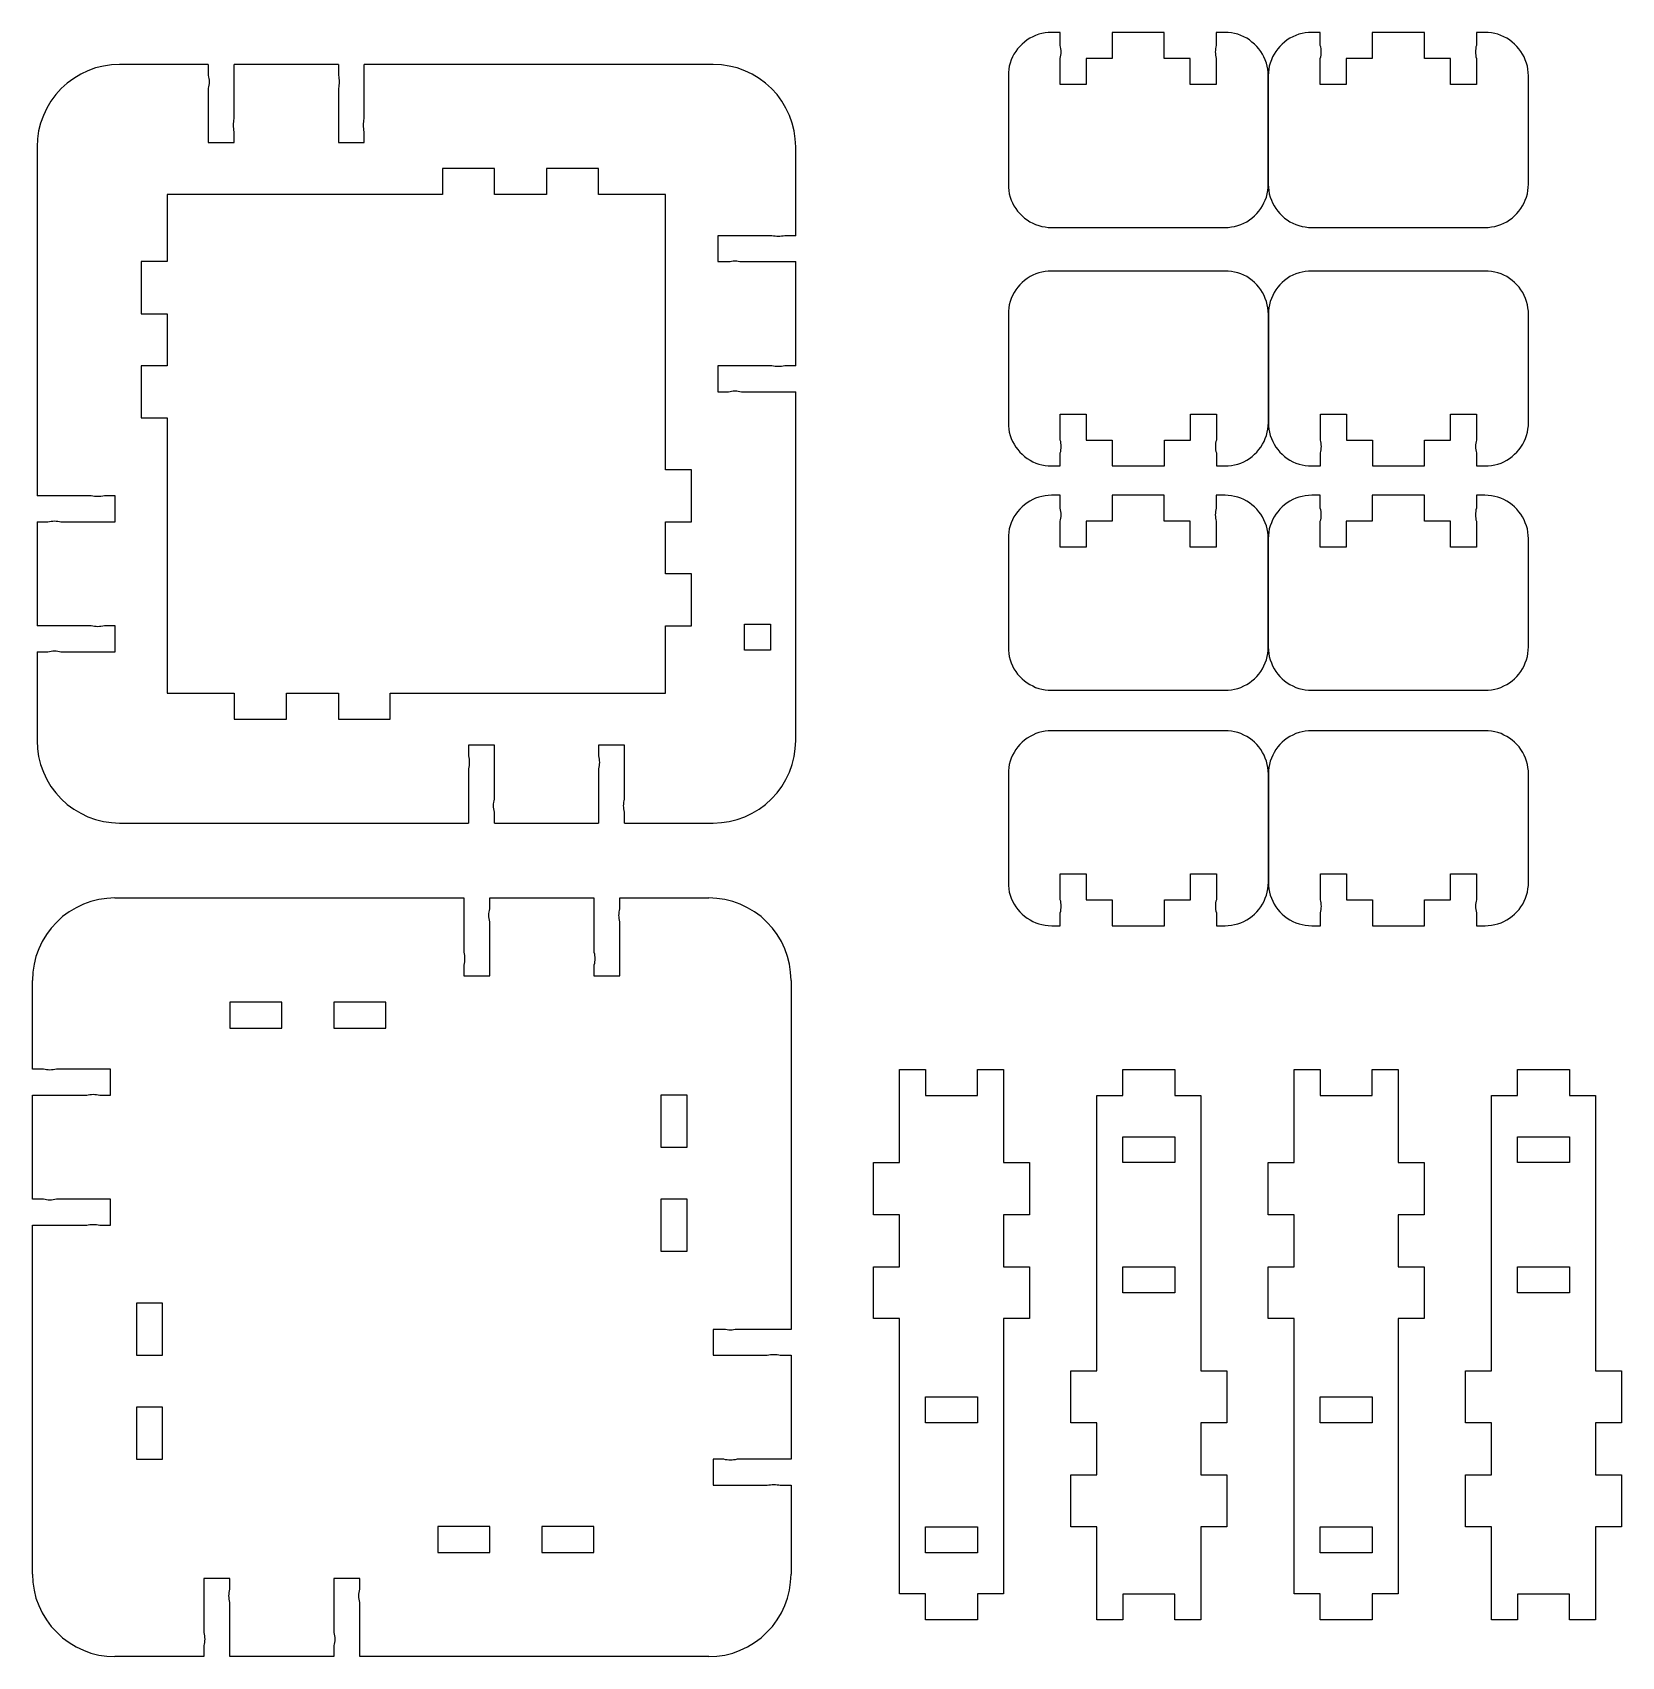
# Model space of a CAD drawing. Header units: inches. Extents: x 0.7 to 15.2, y 0.4 to 15.2.
import ezdxf

# ---------------------------------------------------------------- set-up
doc = ezdxf.new("R2010")
doc.units = ezdxf.units.IN
doc.header["$MEASUREMENT"] = 0
doc.layers.get('0').update_dxf_attribs({"color": 134})

msp = doc.modelspace()

# ---------------------------------------------------------------- linework, layer by layer
at = {"color": 224}
for points in [[(9.992, 15.165), (9.962, 15.163), (9.933, 15.16), (9.904, 15.155), (9.875, 15.148), (9.847, 15.138), (9.821, 15.126), (9.794, 15.112), (9.769, 15.097), (9.746, 15.078), (9.724, 15.059), (9.703, 15.038), (9.683, 15.016), (9.667, 14.992), (9.65, 14.967), (9.637, 14.942), (9.625, 14.915), (9.615, 14.887), (9.608, 14.859), (9.603, 14.83), (9.599, 14.801), (9.599, 14.772)], [(10.071, 15.165), (9.992, 15.165)], [(10.071, 15.047), (10.071, 15.165)], [(10.071, 14.928), (10.074, 14.942), (10.076, 14.958), (10.078, 14.973), (10.078, 14.988), (10.078, 15.002), (10.076, 15.017), (10.074, 15.033), (10.071, 15.047)], [(10.543, 15.165), (10.543, 14.928)], [(11.015, 15.165), (10.543, 15.165)], [(11.015, 14.928), (11.015, 15.165)], [(11.488, 15.047), (11.485, 15.033), (11.482, 15.017), (11.481, 15.002), (11.479, 14.988), (11.481, 14.973), (11.482, 14.958), (11.485, 14.942), (11.488, 14.928)], [(11.488, 15.165), (11.488, 15.047)], [(11.567, 15.165), (11.488, 15.165)], [(11.96, 14.772), (11.96, 14.801), (11.956, 14.83), (11.95, 14.859), (11.943, 14.887), (11.933, 14.915), (11.921, 14.942), (11.907, 14.967), (11.892, 14.992), (11.874, 15.016), (11.856, 15.038), (11.835, 15.059), (11.812, 15.078), (11.789, 15.097), (11.764, 15.112), (11.738, 15.126), (11.71, 15.138), (11.682, 15.148), (11.654, 15.155), (11.625, 15.16), (11.596, 15.163), (11.567, 15.165)], [(12.354, 15.165), (12.324, 15.163), (12.294, 15.16), (12.267, 15.155), (12.238, 15.148), (12.21, 15.138), (12.183, 15.126), (12.157, 15.112), (12.132, 15.097), (12.108, 15.078), (12.086, 15.059), (12.065, 15.038), (12.046, 15.016), (12.028, 14.992), (12.012, 14.967), (11.999, 14.942), (11.988, 14.915), (11.978, 14.887), (11.969, 14.859), (11.964, 14.83), (11.961, 14.801), (11.96, 14.772)], [(12.432, 15.165), (12.354, 15.165)], [(12.432, 15.047), (12.432, 15.165)], [(12.432, 14.928), (12.436, 14.942), (12.439, 14.958), (12.44, 14.973), (12.44, 14.988), (12.44, 15.002), (12.439, 15.017), (12.436, 15.033), (12.432, 15.047)], [(12.904, 15.165), (12.904, 14.928)], [(13.378, 15.165), (12.904, 15.165)], [(13.378, 14.928), (13.378, 15.165)], [(13.85, 15.047), (13.846, 15.033), (13.844, 15.017), (13.842, 15.002), (13.842, 14.988), (13.842, 14.973), (13.844, 14.958), (13.846, 14.942), (13.85, 14.928)], [(13.85, 15.165), (13.85, 15.047)], [(13.928, 15.165), (13.85, 15.165)], [(14.322, 14.772), (14.321, 14.801), (14.318, 14.83), (14.313, 14.859), (14.304, 14.887), (14.294, 14.915), (14.283, 14.942), (14.269, 14.967), (14.254, 14.992), (14.236, 15.016), (14.217, 15.038), (14.196, 15.059), (14.174, 15.078), (14.15, 15.097), (14.125, 15.112), (14.099, 15.126), (14.072, 15.138), (14.044, 15.148), (14.017, 15.155), (13.988, 15.16), (13.958, 15.163), (13.928, 15.165)], [(10.071, 14.692), (10.071, 14.928)], [(10.307, 14.928), (10.307, 14.692)], [(10.543, 14.928), (10.307, 14.928)], [(11.251, 14.928), (11.015, 14.928)], [(11.251, 14.692), (11.251, 14.928)], [(11.488, 14.928), (11.488, 14.692)], [(12.432, 14.692), (12.432, 14.928)], [(12.668, 14.928), (12.668, 14.692)], [(12.904, 14.928), (12.668, 14.928)], [(13.614, 14.928), (13.378, 14.928)], [(13.614, 14.692), (13.614, 14.928)], [(13.85, 14.928), (13.85, 14.692)], [(1.526, 14.874), (1.453, 14.87), (1.381, 14.859), (1.308, 14.842), (1.24, 14.817), (1.174, 14.785), (1.111, 14.748), (1.051, 14.703), (0.997, 14.655), (0.947, 14.601), (0.904, 14.541), (0.867, 14.478), (0.835, 14.412), (0.81, 14.342), (0.792, 14.272), (0.782, 14.199), (0.778, 14.126)], [(2.333, 14.874), (1.526, 14.874)], [(2.333, 14.874), (2.333, 14.776)], [(2.333, 14.776), (2.336, 14.76), (2.339, 14.747), (2.34, 14.731), (2.342, 14.716), (2.34, 14.702), (2.339, 14.687), (2.336, 14.672), (2.333, 14.658)], [(2.569, 14.381), (2.569, 14.874)], [(3.514, 14.874), (2.569, 14.874)], [(3.514, 14.874), (3.514, 14.776)], [(3.514, 14.776), (3.518, 14.76), (3.519, 14.747), (3.522, 14.731), (3.522, 14.716), (3.522, 14.702), (3.519, 14.687), (3.518, 14.672), (3.514, 14.658)], [(3.75, 14.381), (3.75, 14.874)], [(6.919, 14.874), (3.75, 14.874)], [(7.668, 14.126), (7.664, 14.199), (7.653, 14.272), (7.636, 14.342), (7.611, 14.412), (7.579, 14.478), (7.542, 14.541), (7.499, 14.601), (7.449, 14.655), (7.394, 14.703), (7.335, 14.748), (7.272, 14.785), (7.206, 14.817), (7.137, 14.842), (7.065, 14.859), (6.993, 14.87), (6.919, 14.874)], [(9.599, 14.772), (9.599, 13.787)], [(11.96, 14.772), (11.96, 13.787)], [(11.96, 13.787), (11.96, 14.772)], [(14.322, 13.787), (14.322, 14.772)], [(2.333, 14.658), (2.333, 14.165)], [(3.514, 14.658), (3.514, 14.165)], [(10.307, 14.692), (10.071, 14.692)], [(11.488, 14.692), (11.251, 14.692)], [(12.668, 14.692), (12.432, 14.692)], [(13.85, 14.692), (13.614, 14.692)], [(2.569, 14.263), (2.565, 14.278), (2.564, 14.292), (2.562, 14.308), (2.561, 14.323), (2.562, 14.338), (2.564, 14.352), (2.565, 14.367), (2.569, 14.381)], [(3.75, 14.263), (3.747, 14.278), (3.744, 14.292), (3.743, 14.308), (3.743, 14.323), (3.743, 14.338), (3.744, 14.352), (3.747, 14.367), (3.75, 14.381)], [(2.333, 14.165), (2.569, 14.165)], [(2.569, 14.165), (2.569, 14.263)], [(3.514, 14.165), (3.75, 14.165)], [(3.75, 14.165), (3.75, 14.263)], [(0.778, 14.126), (0.778, 10.956)], [(7.668, 13.319), (7.668, 14.126)], [(4.932, 13.928), (4.46, 13.928)], [(4.46, 13.928), (4.46, 13.692)], [(4.932, 13.692), (4.932, 13.928)], [(5.876, 13.928), (5.404, 13.928)], [(5.404, 13.928), (5.404, 13.692)], [(5.876, 13.692), (5.876, 13.928)], [(9.599, 13.787), (9.599, 13.758), (9.603, 13.728), (9.608, 13.699), (9.615, 13.67), (9.625, 13.642), (9.637, 13.616), (9.65, 13.59), (9.667, 13.565), (9.683, 13.541), (9.703, 13.519), (9.724, 13.498), (9.746, 13.478), (9.769, 13.462), (9.794, 13.445), (9.821, 13.433), (9.847, 13.42), (9.875, 13.41), (9.904, 13.403), (9.933, 13.398), (9.962, 13.394), (9.992, 13.394)], [(11.567, 13.394), (11.596, 13.394), (11.625, 13.398), (11.654, 13.403), (11.682, 13.41), (11.71, 13.42), (11.738, 13.433), (11.764, 13.445), (11.789, 13.462), (11.812, 13.478), (11.835, 13.498), (11.856, 13.519), (11.874, 13.541), (11.892, 13.565), (11.907, 13.59), (11.921, 13.616), (11.933, 13.642), (11.943, 13.67), (11.95, 13.699), (11.956, 13.728), (11.96, 13.758), (11.96, 13.787)], [(11.96, 13.787), (11.961, 13.758), (11.964, 13.728), (11.969, 13.699), (11.978, 13.67), (11.988, 13.642), (11.999, 13.616), (12.012, 13.59), (12.028, 13.565), (12.046, 13.541), (12.065, 13.519), (12.086, 13.498), (12.108, 13.478), (12.132, 13.462), (12.157, 13.445), (12.183, 13.433), (12.21, 13.42), (12.238, 13.41), (12.267, 13.403), (12.294, 13.398), (12.324, 13.394), (12.354, 13.394)], [(13.928, 13.394), (13.958, 13.394), (13.988, 13.398), (14.017, 13.403), (14.044, 13.41), (14.072, 13.42), (14.099, 13.433), (14.125, 13.445), (14.15, 13.462), (14.174, 13.478), (14.196, 13.498), (14.217, 13.519), (14.236, 13.541), (14.254, 13.565), (14.269, 13.59), (14.283, 13.616), (14.294, 13.642), (14.304, 13.67), (14.313, 13.699), (14.318, 13.728), (14.321, 13.758), (14.322, 13.787)], [(4.46, 13.692), (1.96, 13.692)], [(1.96, 13.692), (1.96, 13.083)], [(5.404, 13.692), (4.932, 13.692)], [(6.486, 13.692), (5.876, 13.692)], [(6.486, 11.192), (6.486, 13.692)], [(7.451, 13.319), (6.96, 13.319)], [(6.96, 13.319), (6.96, 13.083)], [(7.569, 13.319), (7.554, 13.316), (7.54, 13.313), (7.525, 13.312), (7.51, 13.31), (7.496, 13.312), (7.481, 13.313), (7.465, 13.316), (7.451, 13.319)], [(7.668, 13.319), (7.569, 13.319)], [(9.992, 13.394), (11.567, 13.394)], [(12.354, 13.394), (13.928, 13.394)], [(1.96, 13.083), (1.722, 13.083)], [(1.722, 13.083), (1.722, 12.61)], [(6.96, 13.083), (7.057, 13.083)], [(7.057, 13.083), (7.072, 13.085), (7.086, 13.088), (7.101, 13.09), (7.117, 13.091), (7.132, 13.09), (7.146, 13.088), (7.161, 13.085), (7.175, 13.083)], [(7.175, 13.083), (7.668, 13.083)], [(7.668, 12.138), (7.668, 13.083)], [(9.993, 12.998), (9.962, 12.998), (9.933, 12.994), (9.904, 12.988), (9.876, 12.981), (9.849, 12.972), (9.822, 12.959), (9.796, 12.947), (9.771, 12.93), (9.747, 12.913), (9.725, 12.894), (9.704, 12.873), (9.685, 12.851), (9.667, 12.827), (9.651, 12.802), (9.638, 12.776), (9.626, 12.749), (9.617, 12.722), (9.608, 12.692), (9.603, 12.663), (9.6, 12.634), (9.599, 12.605)], [(11.567, 12.998), (9.993, 12.998)], [(11.961, 12.605), (11.96, 12.634), (11.957, 12.663), (11.951, 12.692), (11.943, 12.722), (11.933, 12.749), (11.922, 12.776), (11.908, 12.802), (11.893, 12.827), (11.875, 12.851), (11.856, 12.873), (11.835, 12.894), (11.813, 12.913), (11.789, 12.93), (11.764, 12.947), (11.738, 12.959), (11.711, 12.972), (11.683, 12.981), (11.654, 12.988), (11.626, 12.994), (11.597, 12.998), (11.567, 12.998)], [(12.354, 12.998), (12.325, 12.998), (12.296, 12.994), (12.267, 12.988), (12.239, 12.981), (12.211, 12.972), (12.183, 12.959), (12.157, 12.947), (12.132, 12.93), (12.108, 12.913), (12.086, 12.894), (12.065, 12.873), (12.047, 12.851), (12.029, 12.827), (12.014, 12.802), (12, 12.776), (11.988, 12.749), (11.978, 12.722), (11.971, 12.692), (11.965, 12.663), (11.961, 12.634), (11.961, 12.605)], [(13.929, 12.998), (12.354, 12.998)], [(14.322, 12.605), (14.322, 12.634), (14.318, 12.663), (14.313, 12.692), (14.306, 12.722), (14.296, 12.749), (14.283, 12.776), (14.271, 12.802), (14.254, 12.827), (14.238, 12.851), (14.218, 12.873), (14.197, 12.894), (14.175, 12.913), (14.151, 12.93), (14.126, 12.947), (14.1, 12.959), (14.074, 12.972), (14.046, 12.981), (14.017, 12.988), (13.988, 12.994), (13.958, 12.998), (13.929, 12.998)], [(1.722, 12.61), (1.96, 12.61)], [(1.96, 12.61), (1.96, 12.138)], [(9.599, 12.605), (9.599, 11.62)], [(11.961, 11.62), (11.961, 12.605)], [(11.961, 12.605), (11.961, 11.62)], [(14.322, 11.62), (14.322, 12.605)], [(1.96, 12.138), (1.722, 12.138)], [(1.722, 12.138), (1.722, 11.665)], [(7.451, 12.138), (6.96, 12.138)], [(6.96, 12.138), (6.96, 11.902)], [(7.569, 12.138), (7.554, 12.134), (7.54, 12.131), (7.525, 12.13), (7.51, 12.13), (7.496, 12.13), (7.481, 12.131), (7.465, 12.134), (7.451, 12.138)], [(7.668, 12.138), (7.569, 12.138)], [(6.96, 11.902), (7.057, 11.902)], [(7.057, 11.902), (7.072, 11.905), (7.086, 11.908), (7.101, 11.909), (7.117, 11.909), (7.132, 11.909), (7.146, 11.908), (7.161, 11.905), (7.175, 11.902)], [(7.175, 11.902), (7.668, 11.902)], [(7.668, 8.733), (7.668, 11.902)], [(1.722, 11.665), (1.96, 11.665)], [(1.96, 11.665), (1.96, 9.165)], [(10.071, 11.699), (10.307, 11.699)], [(10.071, 11.463), (10.071, 11.699)], [(10.307, 11.699), (10.307, 11.463)], [(11.253, 11.699), (11.489, 11.699)], [(11.253, 11.463), (11.253, 11.699)], [(11.489, 11.699), (11.489, 11.463)], [(12.433, 11.699), (12.669, 11.699)], [(12.433, 11.463), (12.433, 11.699)], [(12.669, 11.699), (12.669, 11.463)], [(13.614, 11.699), (13.85, 11.699)], [(13.614, 11.463), (13.614, 11.699)], [(13.85, 11.699), (13.85, 11.463)], [(9.599, 11.62), (9.6, 11.591), (9.603, 11.562), (9.608, 11.533), (9.617, 11.505), (9.626, 11.477), (9.638, 11.449), (9.651, 11.424), (9.667, 11.399), (9.685, 11.376), (9.704, 11.353), (9.725, 11.333), (9.747, 11.313), (9.771, 11.295), (9.796, 11.28), (9.822, 11.266), (9.849, 11.253), (9.876, 11.244), (9.904, 11.237), (9.933, 11.231), (9.962, 11.228), (9.993, 11.227)], [(11.567, 11.227), (11.597, 11.228), (11.626, 11.231), (11.654, 11.237), (11.683, 11.244), (11.711, 11.253), (11.738, 11.266), (11.764, 11.28), (11.789, 11.295), (11.813, 11.313), (11.835, 11.333), (11.856, 11.353), (11.875, 11.376), (11.893, 11.399), (11.908, 11.424), (11.922, 11.449), (11.933, 11.477), (11.943, 11.505), (11.951, 11.533), (11.957, 11.562), (11.96, 11.591), (11.961, 11.62)], [(11.961, 11.62), (11.961, 11.591), (11.965, 11.562), (11.971, 11.533), (11.978, 11.505), (11.988, 11.477), (12, 11.449), (12.014, 11.424), (12.029, 11.399), (12.047, 11.376), (12.065, 11.353), (12.086, 11.333), (12.108, 11.313), (12.132, 11.295), (12.157, 11.28), (12.183, 11.266), (12.211, 11.253), (12.239, 11.244), (12.267, 11.237), (12.296, 11.231), (12.325, 11.228), (12.354, 11.227)], [(13.929, 11.227), (13.958, 11.228), (13.988, 11.231), (14.017, 11.237), (14.046, 11.244), (14.074, 11.253), (14.1, 11.266), (14.126, 11.28), (14.151, 11.295), (14.175, 11.313), (14.197, 11.333), (14.218, 11.353), (14.238, 11.376), (14.254, 11.399), (14.271, 11.424), (14.283, 11.449), (14.296, 11.477), (14.306, 11.505), (14.313, 11.533), (14.318, 11.562), (14.322, 11.591), (14.322, 11.62)], [(10.071, 11.345), (10.075, 11.359), (10.076, 11.374), (10.079, 11.39), (10.079, 11.403), (10.079, 11.419), (10.076, 11.434), (10.075, 11.449), (10.071, 11.463)], [(10.307, 11.463), (10.543, 11.463)], [(10.543, 11.463), (10.543, 11.227)], [(11.017, 11.463), (11.253, 11.463)], [(11.017, 11.227), (11.017, 11.463)], [(11.489, 11.463), (11.485, 11.449), (11.482, 11.434), (11.481, 11.419), (11.481, 11.403), (11.481, 11.39), (11.482, 11.374), (11.485, 11.359), (11.489, 11.345)], [(12.433, 11.345), (12.436, 11.359), (12.439, 11.374), (12.44, 11.39), (12.442, 11.403), (12.44, 11.419), (12.439, 11.434), (12.436, 11.449), (12.433, 11.463)], [(12.669, 11.463), (12.906, 11.463)], [(12.906, 11.463), (12.906, 11.227)], [(13.378, 11.463), (13.614, 11.463)], [(13.378, 11.227), (13.378, 11.463)], [(13.85, 11.463), (13.847, 11.449), (13.844, 11.434), (13.843, 11.419), (13.843, 11.403), (13.843, 11.39), (13.844, 11.374), (13.847, 11.359), (13.85, 11.345)], [(9.993, 11.227), (10.071, 11.227)], [(10.071, 11.227), (10.071, 11.345)], [(10.543, 11.227), (11.017, 11.227)], [(11.489, 11.345), (11.489, 11.227)], [(11.489, 11.227), (11.567, 11.227)], [(12.354, 11.227), (12.433, 11.227)], [(12.433, 11.227), (12.433, 11.345)], [(12.906, 11.227), (13.378, 11.227)], [(13.85, 11.345), (13.85, 11.227)], [(13.85, 11.227), (13.929, 11.227)], [(6.722, 11.192), (6.486, 11.192)], [(6.722, 10.72), (6.722, 11.192)], [(1.269, 10.956), (0.778, 10.956)], [(1.389, 10.956), (1.374, 10.953), (1.358, 10.951), (1.344, 10.949), (1.329, 10.949), (1.314, 10.949), (1.3, 10.951), (1.285, 10.953), (1.269, 10.956)], [(1.486, 10.956), (1.389, 10.956)], [(1.486, 10.72), (1.486, 10.956)], [(9.992, 10.961), (9.962, 10.959), (9.933, 10.957), (9.904, 10.951), (9.875, 10.944), (9.847, 10.934), (9.821, 10.922), (9.794, 10.908), (9.769, 10.893), (9.746, 10.875), (9.724, 10.855), (9.703, 10.834), (9.683, 10.812), (9.667, 10.789), (9.65, 10.764), (9.637, 10.739), (9.625, 10.711), (9.615, 10.683), (9.608, 10.655), (9.603, 10.626), (9.599, 10.597), (9.599, 10.568)], [(10.071, 10.961), (9.992, 10.961)], [(10.071, 10.843), (10.071, 10.961)], [(10.543, 10.961), (10.543, 10.725)], [(11.015, 10.961), (10.543, 10.961)], [(11.015, 10.725), (11.015, 10.961)], [(11.488, 10.961), (11.488, 10.843)], [(11.567, 10.961), (11.488, 10.961)], [(11.96, 10.568), (11.96, 10.597), (11.956, 10.626), (11.95, 10.655), (11.943, 10.683), (11.933, 10.711), (11.921, 10.739), (11.907, 10.764), (11.892, 10.789), (11.874, 10.812), (11.856, 10.834), (11.835, 10.855), (11.812, 10.875), (11.789, 10.893), (11.764, 10.908), (11.738, 10.922), (11.71, 10.934), (11.682, 10.944), (11.654, 10.951), (11.625, 10.957), (11.596, 10.959), (11.567, 10.961)], [(12.354, 10.961), (12.324, 10.959), (12.294, 10.957), (12.267, 10.951), (12.238, 10.944), (12.21, 10.934), (12.183, 10.922), (12.157, 10.908), (12.132, 10.893), (12.108, 10.875), (12.086, 10.855), (12.065, 10.834), (12.046, 10.812), (12.028, 10.789), (12.012, 10.764), (11.999, 10.739), (11.988, 10.711), (11.978, 10.683), (11.969, 10.655), (11.964, 10.626), (11.961, 10.597), (11.96, 10.568)], [(12.432, 10.961), (12.354, 10.961)], [(12.432, 10.843), (12.432, 10.961)], [(12.904, 10.961), (12.904, 10.725)], [(13.378, 10.961), (12.904, 10.961)], [(13.378, 10.725), (13.378, 10.961)], [(13.85, 10.961), (13.85, 10.843)], [(13.928, 10.961), (13.85, 10.961)], [(14.322, 10.568), (14.321, 10.597), (14.318, 10.626), (14.313, 10.655), (14.304, 10.683), (14.294, 10.711), (14.283, 10.739), (14.269, 10.764), (14.254, 10.789), (14.236, 10.812), (14.217, 10.834), (14.196, 10.855), (14.174, 10.875), (14.15, 10.893), (14.125, 10.908), (14.099, 10.922), (14.072, 10.934), (14.044, 10.944), (14.017, 10.951), (13.988, 10.957), (13.958, 10.959), (13.928, 10.961)], [(10.071, 10.725), (10.074, 10.739), (10.076, 10.754), (10.078, 10.769), (10.078, 10.784), (10.078, 10.798), (10.076, 10.814), (10.074, 10.829), (10.071, 10.843)], [(11.488, 10.843), (11.485, 10.829), (11.482, 10.814), (11.481, 10.798), (11.479, 10.784), (11.481, 10.769), (11.482, 10.754), (11.485, 10.739), (11.488, 10.725)], [(12.432, 10.725), (12.436, 10.739), (12.439, 10.754), (12.44, 10.769), (12.44, 10.784), (12.44, 10.798), (12.439, 10.814), (12.436, 10.829), (12.432, 10.843)], [(13.85, 10.843), (13.846, 10.829), (13.844, 10.814), (13.842, 10.798), (13.842, 10.784), (13.842, 10.769), (13.844, 10.754), (13.846, 10.739), (13.85, 10.725)], [(0.778, 10.72), (0.778, 9.776)], [(0.778, 10.72), (0.876, 10.72)], [(0.876, 10.72), (0.89, 10.724), (0.906, 10.726), (0.921, 10.727), (0.936, 10.728), (0.95, 10.727), (0.965, 10.726), (0.981, 10.724), (0.994, 10.72)], [(0.994, 10.72), (1.486, 10.72)], [(6.486, 10.248), (6.486, 10.72)], [(6.486, 10.72), (6.722, 10.72)], [(10.071, 10.489), (10.071, 10.725)], [(10.307, 10.725), (10.307, 10.489)], [(10.543, 10.725), (10.307, 10.725)], [(11.251, 10.725), (11.015, 10.725)], [(11.251, 10.489), (11.251, 10.725)], [(11.488, 10.725), (11.488, 10.489)], [(12.432, 10.489), (12.432, 10.725)], [(12.668, 10.725), (12.668, 10.489)], [(12.904, 10.725), (12.668, 10.725)], [(13.614, 10.725), (13.378, 10.725)], [(13.614, 10.489), (13.614, 10.725)], [(13.85, 10.725), (13.85, 10.489)], [(9.599, 10.568), (9.599, 9.583)], [(10.307, 10.489), (10.071, 10.489)], [(11.488, 10.489), (11.251, 10.489)], [(11.96, 10.568), (11.96, 9.583)], [(11.96, 9.583), (11.96, 10.568)], [(12.668, 10.489), (12.432, 10.489)], [(13.85, 10.489), (13.614, 10.489)], [(14.322, 9.583), (14.322, 10.568)], [(6.722, 10.248), (6.486, 10.248)], [(6.722, 9.776), (6.722, 10.248)], [(1.269, 9.776), (0.778, 9.776)], [(1.389, 9.776), (1.374, 9.772), (1.358, 9.77), (1.344, 9.769), (1.329, 9.767), (1.314, 9.769), (1.3, 9.77), (1.285, 9.772), (1.269, 9.776)], [(1.486, 9.776), (1.389, 9.776)], [(1.486, 9.54), (1.486, 9.776)], [(6.486, 9.165), (6.486, 9.776)], [(6.486, 9.776), (6.722, 9.776)], [(0.778, 9.54), (0.778, 8.733)], [(0.778, 9.54), (0.876, 9.54)], [(0.876, 9.54), (0.89, 9.542), (0.906, 9.545), (0.921, 9.547), (0.936, 9.547), (0.95, 9.547), (0.965, 9.545), (0.981, 9.542), (0.994, 9.54)], [(0.994, 9.54), (1.486, 9.54)], [(9.599, 9.583), (9.599, 9.554), (9.603, 9.525), (9.608, 9.496), (9.615, 9.466), (9.625, 9.439), (9.637, 9.412), (9.65, 9.386), (9.667, 9.361), (9.683, 9.337), (9.703, 9.315), (9.724, 9.294), (9.746, 9.275), (9.769, 9.258), (9.794, 9.241), (9.821, 9.229), (9.847, 9.216), (9.875, 9.207), (9.904, 9.2), (9.933, 9.194), (9.962, 9.19), (9.992, 9.19)], [(11.567, 9.19), (11.596, 9.19), (11.625, 9.194), (11.654, 9.2), (11.682, 9.207), (11.71, 9.216), (11.738, 9.229), (11.764, 9.241), (11.789, 9.258), (11.812, 9.275), (11.835, 9.294), (11.856, 9.315), (11.874, 9.337), (11.892, 9.361), (11.907, 9.386), (11.921, 9.412), (11.933, 9.439), (11.943, 9.466), (11.95, 9.496), (11.956, 9.525), (11.96, 9.554), (11.96, 9.583)], [(11.96, 9.583), (11.961, 9.554), (11.964, 9.525), (11.969, 9.496), (11.978, 9.466), (11.988, 9.439), (11.999, 9.412), (12.012, 9.386), (12.028, 9.361), (12.046, 9.337), (12.065, 9.315), (12.086, 9.294), (12.108, 9.275), (12.132, 9.258), (12.157, 9.241), (12.183, 9.229), (12.21, 9.216), (12.238, 9.207), (12.267, 9.2), (12.294, 9.194), (12.324, 9.19), (12.354, 9.19)], [(13.928, 9.19), (13.958, 9.19), (13.988, 9.194), (14.017, 9.2), (14.044, 9.207), (14.072, 9.216), (14.099, 9.229), (14.125, 9.241), (14.15, 9.258), (14.174, 9.275), (14.196, 9.294), (14.217, 9.315), (14.236, 9.337), (14.254, 9.361), (14.269, 9.386), (14.283, 9.412), (14.294, 9.439), (14.304, 9.466), (14.313, 9.496), (14.318, 9.525), (14.321, 9.554), (14.322, 9.583)], [(1.96, 9.165), (2.569, 9.165)], [(2.569, 9.165), (2.569, 8.928)], [(3.042, 8.928), (3.042, 9.165)], [(3.042, 9.165), (3.514, 9.165)], [(3.514, 9.165), (3.514, 8.928)], [(3.986, 8.928), (3.986, 9.165)], [(3.986, 9.165), (6.486, 9.165)], [(9.992, 9.19), (11.567, 9.19)], [(12.354, 9.19), (13.928, 9.19)], [(2.569, 8.928), (3.042, 8.928)], [(3.514, 8.928), (3.986, 8.928)], [(0.778, 8.733), (0.782, 8.659), (0.792, 8.587), (0.81, 8.515), (0.835, 8.447), (0.867, 8.38), (0.904, 8.316), (0.947, 8.258), (0.997, 8.203), (1.051, 8.153), (1.111, 8.11), (1.174, 8.073), (1.24, 8.041), (1.308, 8.016), (1.381, 7.998), (1.453, 7.988), (1.526, 7.984)], [(6.919, 7.984), (6.993, 7.988), (7.065, 7.998), (7.137, 8.016), (7.206, 8.041), (7.272, 8.073), (7.335, 8.11), (7.394, 8.153), (7.449, 8.203), (7.499, 8.258), (7.542, 8.316), (7.579, 8.38), (7.611, 8.447), (7.636, 8.515), (7.653, 8.587), (7.664, 8.659), (7.668, 8.733)], [(9.993, 8.822), (9.962, 8.822), (9.933, 8.818), (9.904, 8.812), (9.876, 8.805), (9.849, 8.796), (9.822, 8.783), (9.796, 8.771), (9.771, 8.754), (9.747, 8.737), (9.725, 8.718), (9.704, 8.697), (9.685, 8.675), (9.667, 8.651), (9.651, 8.626), (9.638, 8.6), (9.626, 8.573), (9.617, 8.546), (9.608, 8.516), (9.603, 8.487), (9.6, 8.458), (9.599, 8.429)], [(11.567, 8.822), (9.993, 8.822)], [(11.961, 8.429), (11.96, 8.458), (11.957, 8.487), (11.951, 8.516), (11.943, 8.546), (11.933, 8.573), (11.922, 8.6), (11.908, 8.626), (11.893, 8.651), (11.875, 8.675), (11.856, 8.697), (11.835, 8.718), (11.813, 8.737), (11.789, 8.754), (11.764, 8.771), (11.738, 8.783), (11.711, 8.796), (11.683, 8.805), (11.654, 8.812), (11.626, 8.818), (11.597, 8.822), (11.567, 8.822)], [(12.354, 8.822), (12.325, 8.822), (12.296, 8.818), (12.267, 8.812), (12.239, 8.805), (12.211, 8.796), (12.183, 8.783), (12.157, 8.771), (12.132, 8.754), (12.108, 8.737), (12.086, 8.718), (12.065, 8.697), (12.047, 8.675), (12.029, 8.651), (12.014, 8.626), (12, 8.6), (11.988, 8.573), (11.978, 8.546), (11.971, 8.516), (11.965, 8.487), (11.961, 8.458), (11.961, 8.429)], [(13.929, 8.822), (12.354, 8.822)], [(14.322, 8.429), (14.322, 8.458), (14.318, 8.487), (14.313, 8.516), (14.306, 8.546), (14.296, 8.573), (14.283, 8.6), (14.271, 8.626), (14.254, 8.651), (14.238, 8.675), (14.218, 8.697), (14.197, 8.718), (14.175, 8.737), (14.151, 8.754), (14.126, 8.771), (14.1, 8.783), (14.074, 8.796), (14.046, 8.805), (14.017, 8.812), (13.988, 8.818), (13.958, 8.822), (13.929, 8.822)], [(4.932, 8.692), (4.696, 8.692)], [(4.696, 8.692), (4.696, 8.594)], [(4.696, 8.594), (4.699, 8.58), (4.701, 8.565), (4.703, 8.551), (4.703, 8.535), (4.703, 8.52), (4.701, 8.505), (4.699, 8.491), (4.696, 8.476)], [(4.932, 8.201), (4.932, 8.692)], [(6.113, 8.692), (5.876, 8.692)], [(5.876, 8.692), (5.876, 8.594)], [(5.876, 8.594), (5.879, 8.58), (5.882, 8.565), (5.883, 8.551), (5.885, 8.535), (5.883, 8.52), (5.882, 8.505), (5.879, 8.491), (5.876, 8.476)], [(6.113, 8.201), (6.113, 8.692)], [(4.696, 8.476), (4.696, 7.984)], [(5.876, 8.476), (5.876, 7.984)], [(9.599, 8.429), (9.599, 7.444)], [(11.961, 7.444), (11.961, 8.429)], [(11.961, 8.429), (11.961, 7.444)], [(14.322, 7.444), (14.322, 8.429)], [(4.932, 8.083), (4.928, 8.097), (4.925, 8.112), (4.924, 8.127), (4.924, 8.141), (4.924, 8.156), (4.925, 8.172), (4.928, 8.187), (4.932, 8.201)], [(6.113, 8.083), (6.11, 8.097), (6.107, 8.112), (6.106, 8.127), (6.104, 8.141), (6.106, 8.156), (6.107, 8.172), (6.11, 8.187), (6.113, 8.201)], [(1.526, 7.984), (4.696, 7.984)], [(4.932, 7.984), (4.932, 8.083)], [(4.932, 7.984), (5.876, 7.984)], [(6.113, 7.984), (6.113, 8.083)], [(6.113, 7.984), (6.919, 7.984)], [(10.071, 7.523), (10.307, 7.523)], [(10.071, 7.287), (10.071, 7.523)], [(10.307, 7.523), (10.307, 7.287)], [(11.253, 7.523), (11.489, 7.523)], [(11.253, 7.287), (11.253, 7.523)], [(11.489, 7.523), (11.489, 7.287)], [(12.433, 7.523), (12.669, 7.523)], [(12.433, 7.287), (12.433, 7.523)], [(12.669, 7.523), (12.669, 7.287)], [(13.614, 7.523), (13.85, 7.523)], [(13.614, 7.287), (13.614, 7.523)], [(13.85, 7.523), (13.85, 7.287)], [(9.599, 7.444), (9.6, 7.415), (9.603, 7.386), (9.608, 7.357), (9.617, 7.329), (9.626, 7.301), (9.638, 7.273), (9.651, 7.248), (9.667, 7.223), (9.685, 7.2), (9.704, 7.177), (9.725, 7.157), (9.747, 7.137), (9.771, 7.119), (9.796, 7.104), (9.822, 7.09), (9.849, 7.078), (9.876, 7.068), (9.904, 7.061), (9.933, 7.055), (9.962, 7.052), (9.993, 7.051)], [(11.567, 7.051), (11.597, 7.052), (11.626, 7.055), (11.654, 7.061), (11.683, 7.068), (11.711, 7.078), (11.738, 7.09), (11.764, 7.104), (11.789, 7.119), (11.813, 7.137), (11.835, 7.157), (11.856, 7.177), (11.875, 7.2), (11.893, 7.223), (11.908, 7.248), (11.922, 7.273), (11.933, 7.301), (11.943, 7.329), (11.951, 7.357), (11.957, 7.386), (11.96, 7.415), (11.961, 7.444)], [(11.961, 7.444), (11.961, 7.415), (11.965, 7.386), (11.971, 7.357), (11.978, 7.329), (11.988, 7.301), (12, 7.273), (12.014, 7.248), (12.029, 7.223), (12.047, 7.2), (12.065, 7.177), (12.086, 7.157), (12.108, 7.137), (12.132, 7.119), (12.157, 7.104), (12.183, 7.09), (12.211, 7.078), (12.239, 7.068), (12.267, 7.061), (12.296, 7.055), (12.325, 7.052), (12.354, 7.051)], [(13.929, 7.051), (13.958, 7.052), (13.988, 7.055), (14.017, 7.061), (14.046, 7.068), (14.074, 7.078), (14.1, 7.09), (14.126, 7.104), (14.151, 7.119), (14.175, 7.137), (14.197, 7.157), (14.218, 7.177), (14.238, 7.2), (14.254, 7.223), (14.271, 7.248), (14.283, 7.273), (14.296, 7.301), (14.306, 7.329), (14.313, 7.357), (14.318, 7.386), (14.322, 7.415), (14.322, 7.444)], [(1.485, 7.303), (1.411, 7.299), (1.339, 7.288), (1.267, 7.272), (1.199, 7.247), (1.132, 7.215), (1.069, 7.177), (1.01, 7.134), (0.956, 7.084), (0.906, 7.03), (0.863, 6.97), (0.825, 6.908), (0.793, 6.841), (0.768, 6.773), (0.751, 6.701), (0.74, 6.629), (0.736, 6.555)], [(1.485, 7.303), (4.654, 7.303)], [(4.654, 7.303), (4.654, 6.81)], [(4.89, 7.205), (4.89, 7.303)], [(4.89, 7.303), (5.835, 7.303)], [(5.835, 7.303), (5.835, 6.81)], [(6.071, 7.205), (6.071, 7.303)], [(6.071, 7.303), (6.878, 7.303)], [(7.626, 6.555), (7.622, 6.629), (7.613, 6.701), (7.594, 6.773), (7.569, 6.841), (7.538, 6.908), (7.5, 6.97), (7.457, 7.03), (7.407, 7.084), (7.353, 7.134), (7.293, 7.177), (7.231, 7.215), (7.164, 7.247), (7.096, 7.272), (7.024, 7.288), (6.951, 7.299), (6.878, 7.303)], [(10.071, 7.169), (10.075, 7.183), (10.076, 7.198), (10.079, 7.214), (10.079, 7.227), (10.079, 7.243), (10.076, 7.258), (10.075, 7.273), (10.071, 7.287)], [(10.307, 7.287), (10.543, 7.287)], [(10.543, 7.287), (10.543, 7.051)], [(11.017, 7.287), (11.253, 7.287)], [(11.017, 7.051), (11.017, 7.287)], [(11.489, 7.287), (11.485, 7.273), (11.482, 7.258), (11.481, 7.243), (11.481, 7.227), (11.481, 7.214), (11.482, 7.198), (11.485, 7.183), (11.489, 7.169)], [(12.433, 7.169), (12.436, 7.183), (12.439, 7.198), (12.44, 7.214), (12.442, 7.227), (12.44, 7.243), (12.439, 7.258), (12.436, 7.273), (12.433, 7.287)], [(12.669, 7.287), (12.906, 7.287)], [(12.906, 7.287), (12.906, 7.051)], [(13.378, 7.287), (13.614, 7.287)], [(13.378, 7.051), (13.378, 7.287)], [(13.85, 7.287), (13.847, 7.273), (13.844, 7.258), (13.843, 7.243), (13.843, 7.227), (13.843, 7.214), (13.844, 7.198), (13.847, 7.183), (13.85, 7.169)], [(4.89, 7.087), (4.886, 7.101), (4.885, 7.116), (4.882, 7.131), (4.882, 7.145), (4.882, 7.16), (4.885, 7.176), (4.886, 7.19), (4.89, 7.205)], [(4.89, 6.595), (4.89, 7.087)], [(6.071, 7.087), (6.068, 7.101), (6.065, 7.116), (6.064, 7.131), (6.062, 7.145), (6.064, 7.16), (6.065, 7.176), (6.068, 7.19), (6.071, 7.205)], [(6.071, 6.595), (6.071, 7.087)], [(10.071, 7.051), (10.071, 7.169)], [(11.489, 7.169), (11.489, 7.051)], [(12.433, 7.051), (12.433, 7.169)], [(13.85, 7.169), (13.85, 7.051)], [(9.993, 7.051), (10.071, 7.051)], [(10.543, 7.051), (11.017, 7.051)], [(11.489, 7.051), (11.567, 7.051)], [(12.354, 7.051), (12.433, 7.051)], [(12.906, 7.051), (13.378, 7.051)], [(13.85, 7.051), (13.929, 7.051)], [(4.654, 6.81), (4.657, 6.797), (4.66, 6.781), (4.661, 6.767), (4.661, 6.752), (4.661, 6.737), (4.66, 6.722), (4.657, 6.708), (4.654, 6.692)], [(5.835, 6.81), (5.839, 6.797), (5.84, 6.781), (5.842, 6.767), (5.843, 6.752), (5.842, 6.737), (5.84, 6.722), (5.839, 6.708), (5.835, 6.692)], [(4.654, 6.692), (4.654, 6.595)], [(5.835, 6.692), (5.835, 6.595)], [(0.736, 5.748), (0.736, 6.555)], [(4.654, 6.595), (4.89, 6.595)], [(5.835, 6.595), (6.071, 6.595)], [(7.626, 6.555), (7.626, 3.385)], [(2.528, 6.358), (2.528, 6.122)], [(3, 6.358), (2.528, 6.358)], [(3, 6.122), (3, 6.358)], [(3.472, 6.358), (3.472, 6.122)], [(3.944, 6.358), (3.472, 6.358)], [(3.944, 6.122), (3.944, 6.358)], [(2.528, 6.122), (3, 6.122)], [(3.472, 6.122), (3.944, 6.122)], [(0.835, 5.748), (0.736, 5.748)], [(0.953, 5.748), (0.939, 5.745), (0.924, 5.742), (0.908, 5.741), (0.894, 5.74), (0.879, 5.741), (0.864, 5.742), (0.85, 5.745), (0.835, 5.748)], [(1.444, 5.748), (0.953, 5.748)], [(1.444, 5.512), (1.444, 5.748)], [(8.611, 4.899), (8.611, 5.745)], [(8.611, 5.745), (8.847, 5.745)], [(8.847, 5.745), (8.847, 5.508)], [(9.319, 5.508), (9.319, 5.745)], [(9.319, 5.745), (9.556, 5.745)], [(9.556, 5.745), (9.556, 4.899)], [(10.639, 5.745), (11.112, 5.745)], [(10.639, 5.508), (10.639, 5.745)], [(11.112, 5.745), (11.112, 5.508)], [(12.195, 4.899), (12.195, 5.745)], [(12.195, 5.745), (12.432, 5.745)], [(12.432, 5.745), (12.432, 5.508)], [(12.904, 5.508), (12.904, 5.745)], [(12.904, 5.745), (13.141, 5.745)], [(13.141, 5.745), (13.141, 4.899)], [(14.224, 5.745), (14.696, 5.745)], [(14.224, 5.508), (14.224, 5.745)], [(14.696, 5.745), (14.696, 5.508)], [(0.736, 5.512), (1.229, 5.512)], [(0.736, 4.567), (0.736, 5.512)], [(1.229, 5.512), (1.243, 5.515), (1.258, 5.517), (1.272, 5.519), (1.288, 5.52), (1.303, 5.519), (1.318, 5.517), (1.332, 5.515), (1.347, 5.512)], [(1.347, 5.512), (1.444, 5.512)], [(6.444, 5.512), (6.444, 5.04)], [(6.682, 5.512), (6.444, 5.512)], [(6.682, 5.04), (6.682, 5.512)], [(8.847, 5.508), (9.319, 5.508)], [(10.403, 3.008), (10.403, 5.508)], [(10.403, 5.508), (10.639, 5.508)], [(11.112, 5.508), (11.348, 5.508)], [(11.348, 5.508), (11.348, 3.008)], [(12.432, 5.508), (12.904, 5.508)], [(13.987, 3.008), (13.987, 5.508)], [(13.987, 5.508), (14.224, 5.508)], [(14.696, 5.508), (14.932, 5.508)], [(14.932, 5.508), (14.932, 3.008)], [(6.444, 5.04), (6.682, 5.04)], [(10.639, 5.135), (11.112, 5.135)], [(10.639, 4.899), (10.639, 5.135)], [(11.112, 5.135), (11.112, 4.899)], [(14.224, 5.135), (14.696, 5.135)], [(14.224, 4.899), (14.224, 5.135)], [(14.696, 5.135), (14.696, 4.899)], [(8.375, 4.426), (8.375, 4.899)], [(8.375, 4.899), (8.611, 4.899)], [(9.556, 4.899), (9.792, 4.899)], [(9.792, 4.899), (9.792, 4.426)], [(11.112, 4.899), (10.639, 4.899)], [(11.959, 4.426), (11.959, 4.899)], [(11.959, 4.899), (12.195, 4.899)], [(13.141, 4.899), (13.377, 4.899)], [(13.377, 4.899), (13.377, 4.426)], [(14.696, 4.899), (14.224, 4.899)], [(0.835, 4.567), (0.736, 4.567)], [(0.953, 4.567), (0.939, 4.563), (0.924, 4.56), (0.908, 4.559), (0.894, 4.559), (0.879, 4.559), (0.864, 4.56), (0.85, 4.563), (0.835, 4.567)], [(1.444, 4.567), (0.953, 4.567)], [(1.444, 4.331), (1.444, 4.567)], [(6.444, 4.567), (6.444, 4.095)], [(6.682, 4.567), (6.444, 4.567)], [(6.682, 4.095), (6.682, 4.567)], [(8.611, 4.426), (8.375, 4.426)], [(8.611, 3.954), (8.611, 4.426)], [(9.792, 4.426), (9.556, 4.426)], [(9.556, 4.426), (9.556, 3.954)], [(12.195, 4.426), (11.959, 4.426)], [(12.195, 3.954), (12.195, 4.426)], [(13.377, 4.426), (13.141, 4.426)], [(13.141, 4.426), (13.141, 3.954)], [(0.736, 4.331), (1.229, 4.331)], [(0.736, 1.162), (0.736, 4.331)], [(1.229, 4.331), (1.243, 4.334), (1.258, 4.337), (1.272, 4.338), (1.288, 4.338), (1.303, 4.338), (1.318, 4.337), (1.332, 4.334), (1.347, 4.331)], [(1.347, 4.331), (1.444, 4.331)], [(6.444, 4.095), (6.682, 4.095)], [(8.375, 3.482), (8.375, 3.954)], [(8.375, 3.954), (8.611, 3.954)], [(9.556, 3.954), (9.792, 3.954)], [(9.792, 3.954), (9.792, 3.482)], [(10.639, 3.954), (11.112, 3.954)], [(10.639, 3.718), (10.639, 3.954)], [(11.112, 3.954), (11.112, 3.718)], [(11.959, 3.482), (11.959, 3.954)], [(11.959, 3.954), (12.195, 3.954)], [(13.141, 3.954), (13.377, 3.954)], [(13.377, 3.954), (13.377, 3.482)], [(14.224, 3.954), (14.696, 3.954)], [(14.224, 3.718), (14.224, 3.954)], [(14.696, 3.954), (14.696, 3.718)], [(11.112, 3.718), (10.639, 3.718)], [(14.696, 3.718), (14.224, 3.718)], [(1.918, 3.622), (1.682, 3.622)], [(1.682, 3.622), (1.682, 3.149)], [(1.918, 3.149), (1.918, 3.622)], [(8.611, 3.482), (8.375, 3.482)], [(8.611, 0.982), (8.611, 3.482)], [(9.792, 3.482), (9.556, 3.482)], [(9.556, 3.482), (9.556, 0.982)], [(12.195, 3.482), (11.959, 3.482)], [(12.195, 0.982), (12.195, 3.482)], [(13.377, 3.482), (13.141, 3.482)], [(13.141, 3.482), (13.141, 0.982)], [(6.918, 3.385), (6.918, 3.149)], [(7.015, 3.385), (6.918, 3.385)], [(7.135, 3.385), (7.119, 3.383), (7.104, 3.38), (7.09, 3.378), (7.075, 3.378), (7.06, 3.378), (7.046, 3.38), (7.031, 3.383), (7.015, 3.385)], [(7.626, 3.385), (7.135, 3.385)], [(1.682, 3.149), (1.918, 3.149)], [(6.918, 3.149), (7.41, 3.149)], [(7.41, 3.149), (7.424, 3.153), (7.439, 3.155), (7.454, 3.158), (7.468, 3.158), (7.483, 3.158), (7.499, 3.155), (7.514, 3.153), (7.528, 3.149)], [(7.528, 3.149), (7.626, 3.149)], [(7.626, 3.149), (7.626, 2.205)], [(10.167, 2.536), (10.167, 3.008)], [(10.167, 3.008), (10.403, 3.008)], [(11.348, 3.008), (11.584, 3.008)], [(11.584, 3.008), (11.584, 2.536)], [(13.751, 2.536), (13.751, 3.008)], [(13.751, 3.008), (13.987, 3.008)], [(14.932, 3.008), (15.168, 3.008)], [(15.168, 3.008), (15.168, 2.536)], [(1.918, 2.677), (1.682, 2.677)], [(1.682, 2.677), (1.682, 2.205)], [(1.918, 2.205), (1.918, 2.677)], [(8.847, 2.772), (9.319, 2.772)], [(8.847, 2.536), (8.847, 2.772)], [(9.319, 2.772), (9.319, 2.536)], [(12.432, 2.772), (12.904, 2.772)], [(12.432, 2.536), (12.432, 2.772)], [(12.904, 2.772), (12.904, 2.536)], [(9.319, 2.536), (8.847, 2.536)], [(10.403, 2.536), (10.167, 2.536)], [(10.403, 2.064), (10.403, 2.536)], [(11.584, 2.536), (11.348, 2.536)], [(11.348, 2.536), (11.348, 2.064)], [(12.904, 2.536), (12.432, 2.536)], [(13.987, 2.536), (13.751, 2.536)], [(13.987, 2.064), (13.987, 2.536)], [(15.168, 2.536), (14.932, 2.536)], [(14.932, 2.536), (14.932, 2.064)], [(1.682, 2.205), (1.918, 2.205)], [(6.918, 2.205), (6.918, 1.969)], [(7.015, 2.205), (6.918, 2.205)], [(7.135, 2.205), (7.119, 2.201), (7.104, 2.199), (7.09, 2.198), (7.075, 2.197), (7.06, 2.198), (7.046, 2.199), (7.031, 2.201), (7.015, 2.205)], [(7.626, 2.205), (7.135, 2.205)], [(6.918, 1.969), (7.41, 1.969)], [(7.41, 1.969), (7.424, 1.972), (7.439, 1.974), (7.454, 1.976), (7.468, 1.976), (7.483, 1.976), (7.499, 1.974), (7.514, 1.972), (7.528, 1.969)], [(7.528, 1.969), (7.626, 1.969)], [(7.626, 1.969), (7.626, 1.162)], [(10.167, 1.592), (10.167, 2.064)], [(10.167, 2.064), (10.403, 2.064)], [(11.348, 2.064), (11.584, 2.064)], [(11.584, 2.064), (11.584, 1.592)], [(13.751, 1.592), (13.751, 2.064)], [(13.751, 2.064), (13.987, 2.064)], [(14.932, 2.064), (15.168, 2.064)], [(15.168, 2.064), (15.168, 1.592)], [(4.418, 1.595), (4.418, 1.358)], [(4.89, 1.595), (4.418, 1.595)], [(4.89, 1.358), (4.89, 1.595)], [(5.363, 1.595), (5.363, 1.358)], [(5.835, 1.595), (5.363, 1.595)], [(5.835, 1.358), (5.835, 1.595)], [(8.847, 1.592), (9.319, 1.592)], [(8.847, 1.356), (8.847, 1.592)], [(9.319, 1.592), (9.319, 1.356)], [(10.403, 1.592), (10.167, 1.592)], [(10.403, 0.745), (10.403, 1.592)], [(11.584, 1.592), (11.348, 1.592)], [(11.348, 1.592), (11.348, 0.745)], [(12.432, 1.592), (12.904, 1.592)], [(12.432, 1.356), (12.432, 1.592)], [(12.904, 1.592), (12.904, 1.356)], [(13.987, 1.592), (13.751, 1.592)], [(13.987, 0.745), (13.987, 1.592)], [(15.168, 1.592), (14.932, 1.592)], [(14.932, 1.592), (14.932, 0.745)], [(4.418, 1.358), (4.89, 1.358)], [(5.363, 1.358), (5.835, 1.358)], [(9.319, 1.356), (8.847, 1.356)], [(12.904, 1.356), (12.432, 1.356)], [(0.736, 1.162), (0.74, 1.088), (0.751, 1.016), (0.768, 0.944), (0.793, 0.876), (0.825, 0.809), (0.863, 0.745), (0.906, 0.687), (0.956, 0.633), (1.01, 0.583), (1.069, 0.54), (1.132, 0.502), (1.199, 0.47), (1.267, 0.445), (1.339, 0.427), (1.411, 0.417), (1.485, 0.413)], [(2.292, 1.122), (2.292, 0.63)], [(2.528, 1.122), (2.292, 1.122)], [(2.528, 1.024), (2.528, 1.122)], [(3.472, 1.122), (3.472, 0.63)], [(3.708, 1.122), (3.472, 1.122)], [(3.708, 1.024), (3.708, 1.122)], [(6.878, 0.413), (6.951, 0.417), (7.024, 0.427), (7.096, 0.445), (7.164, 0.47), (7.231, 0.502), (7.293, 0.54), (7.353, 0.583), (7.407, 0.633), (7.457, 0.687), (7.5, 0.745), (7.538, 0.809), (7.569, 0.876), (7.594, 0.944), (7.613, 1.016), (7.622, 1.088), (7.626, 1.162)], [(2.528, 0.905), (2.525, 0.92), (2.522, 0.935), (2.521, 0.949), (2.519, 0.965), (2.521, 0.98), (2.522, 0.994), (2.525, 1.009), (2.528, 1.024)], [(2.528, 0.413), (2.528, 0.905)], [(3.708, 0.905), (3.706, 0.92), (3.703, 0.935), (3.701, 0.949), (3.701, 0.965), (3.701, 0.98), (3.703, 0.994), (3.706, 1.009), (3.708, 1.024)], [(3.708, 0.413), (3.708, 0.905)], [(8.847, 0.982), (8.611, 0.982)], [(8.847, 0.745), (8.847, 0.982)], [(9.556, 0.982), (9.319, 0.982)], [(9.319, 0.982), (9.319, 0.745)], [(11.112, 0.981), (10.639, 0.981)], [(10.639, 0.981), (10.639, 0.745)], [(11.112, 0.745), (11.112, 0.981)], [(12.432, 0.982), (12.195, 0.982)], [(12.432, 0.745), (12.432, 0.982)], [(13.141, 0.982), (12.904, 0.982)], [(12.904, 0.982), (12.904, 0.745)], [(14.696, 0.981), (14.224, 0.981)], [(14.224, 0.981), (14.224, 0.745)], [(14.696, 0.745), (14.696, 0.981)], [(9.319, 0.745), (8.847, 0.745)], [(10.639, 0.745), (10.403, 0.745)], [(11.348, 0.745), (11.112, 0.745)], [(12.904, 0.745), (12.432, 0.745)], [(14.224, 0.745), (13.987, 0.745)], [(14.932, 0.745), (14.696, 0.745)], [(2.292, 0.63), (2.294, 0.616), (2.297, 0.601), (2.299, 0.585), (2.3, 0.572), (2.299, 0.556), (2.297, 0.541), (2.294, 0.526), (2.292, 0.512)], [(3.472, 0.63), (3.476, 0.616), (3.479, 0.601), (3.481, 0.585), (3.481, 0.572), (3.481, 0.556), (3.479, 0.541), (3.476, 0.526), (3.472, 0.512)], [(2.292, 0.512), (2.292, 0.413)], [(3.472, 0.512), (3.472, 0.413)], [(2.292, 0.413), (1.485, 0.413)], [(3.472, 0.413), (2.528, 0.413)], [(6.878, 0.413), (3.708, 0.413)]]:
    msp.add_lwpolyline(points, dxfattribs=at)
msp.add_lwpolyline([(7.202, 9.79), (7.438, 9.79), (7.438, 9.553), (7.202, 9.553)], close=True, dxfattribs=at)

doc.saveas('drawing.dxf')
